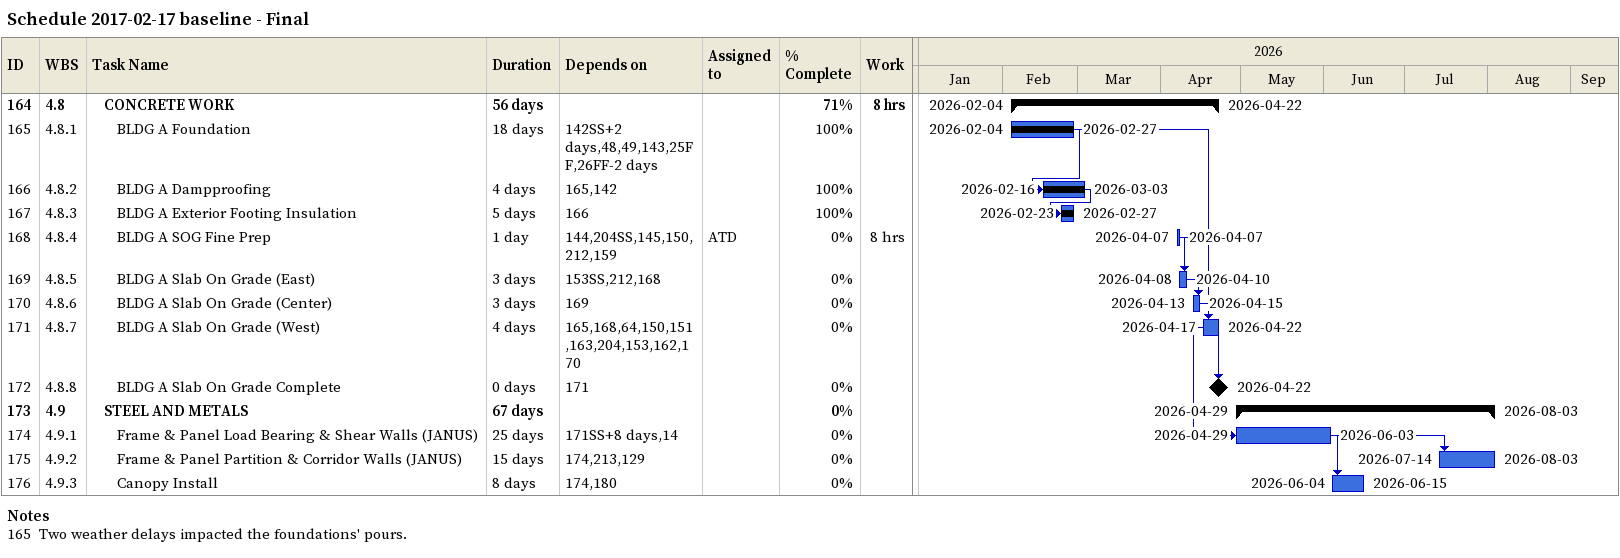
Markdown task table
Schedule 2017-02-17 baseline - Final

| ID | WBS | Task | Duration | Start | Finish | Predecessors | Resources | % complete | Work (h) |
|---|---|---|---|---|---|---|---|---|---|
| 164 | 4.8 | **CONCRETE WORK** | 56d | 2026-02-04 | 2026-04-22 |  |  | 71 | 8 |
| 165 | 4.8.1 | BLDG A Foundation | 18d | 2026-02-04 | 2026-02-27 | 142SS+2d, 48, 49, 143, 25FF, 26FF-2d |  | 100 |  |
| 166 | 4.8.2 | BLDG A Dampproofing | 4d | 2026-02-16 | 2026-03-03 | 165, 142 |  | 100 |  |
| 167 | 4.8.3 | BLDG A Exterior Footing Insulation | 5d | 2026-02-23 | 2026-02-27 | 166 |  | 100 |  |
| 168 | 4.8.4 | BLDG A SOG Fine Prep | 1d | 2026-04-07 | 2026-04-07 | 144, 204SS, 145, 150, 212, 159 | ATD | 0 | 8 |
| 169 | 4.8.5 | BLDG A Slab On Grade (East) | 3d | 2026-04-08 | 2026-04-10 | 153SS, 212, 168 |  | 0 |  |
| 170 | 4.8.6 | BLDG A Slab On Grade (Center) | 3d | 2026-04-13 | 2026-04-15 | 169 |  | 0 |  |
| 171 | 4.8.7 | BLDG A Slab On Grade (West) | 4d | 2026-04-17 | 2026-04-22 | 165, 168, 64, 150, 151, 163, 204, 153, 162, 170 |  | 0 |  |
| 172 | 4.8.8 | BLDG A Slab On Grade Complete | 0d | 2026-04-22 | 2026-04-22 | 171 |  | 0 |  |
| 173 | 4.9 | **STEEL AND METALS** | 67d | 2026-04-29 | 2026-08-03 |  |  | 0 |  |
| 174 | 4.9.1 | Frame & Panel Load Bearing & Shear Walls (JANUS) | 25d | 2026-04-29 | 2026-06-03 | 171SS+8d, 14 |  | 0 |  |
| 175 | 4.9.2 | Frame & Panel Partition & Corridor Walls (JANUS) | 15d | 2026-07-14 | 2026-08-03 | 174, 213, 129 |  | 0 |  |
| 176 | 4.9.3 | Canopy Install | 8d | 2026-06-04 | 2026-06-15 | 174, 180 |  | 0 |  |

Notes
- 165: Two weather delays impacted the foundations' pours.
